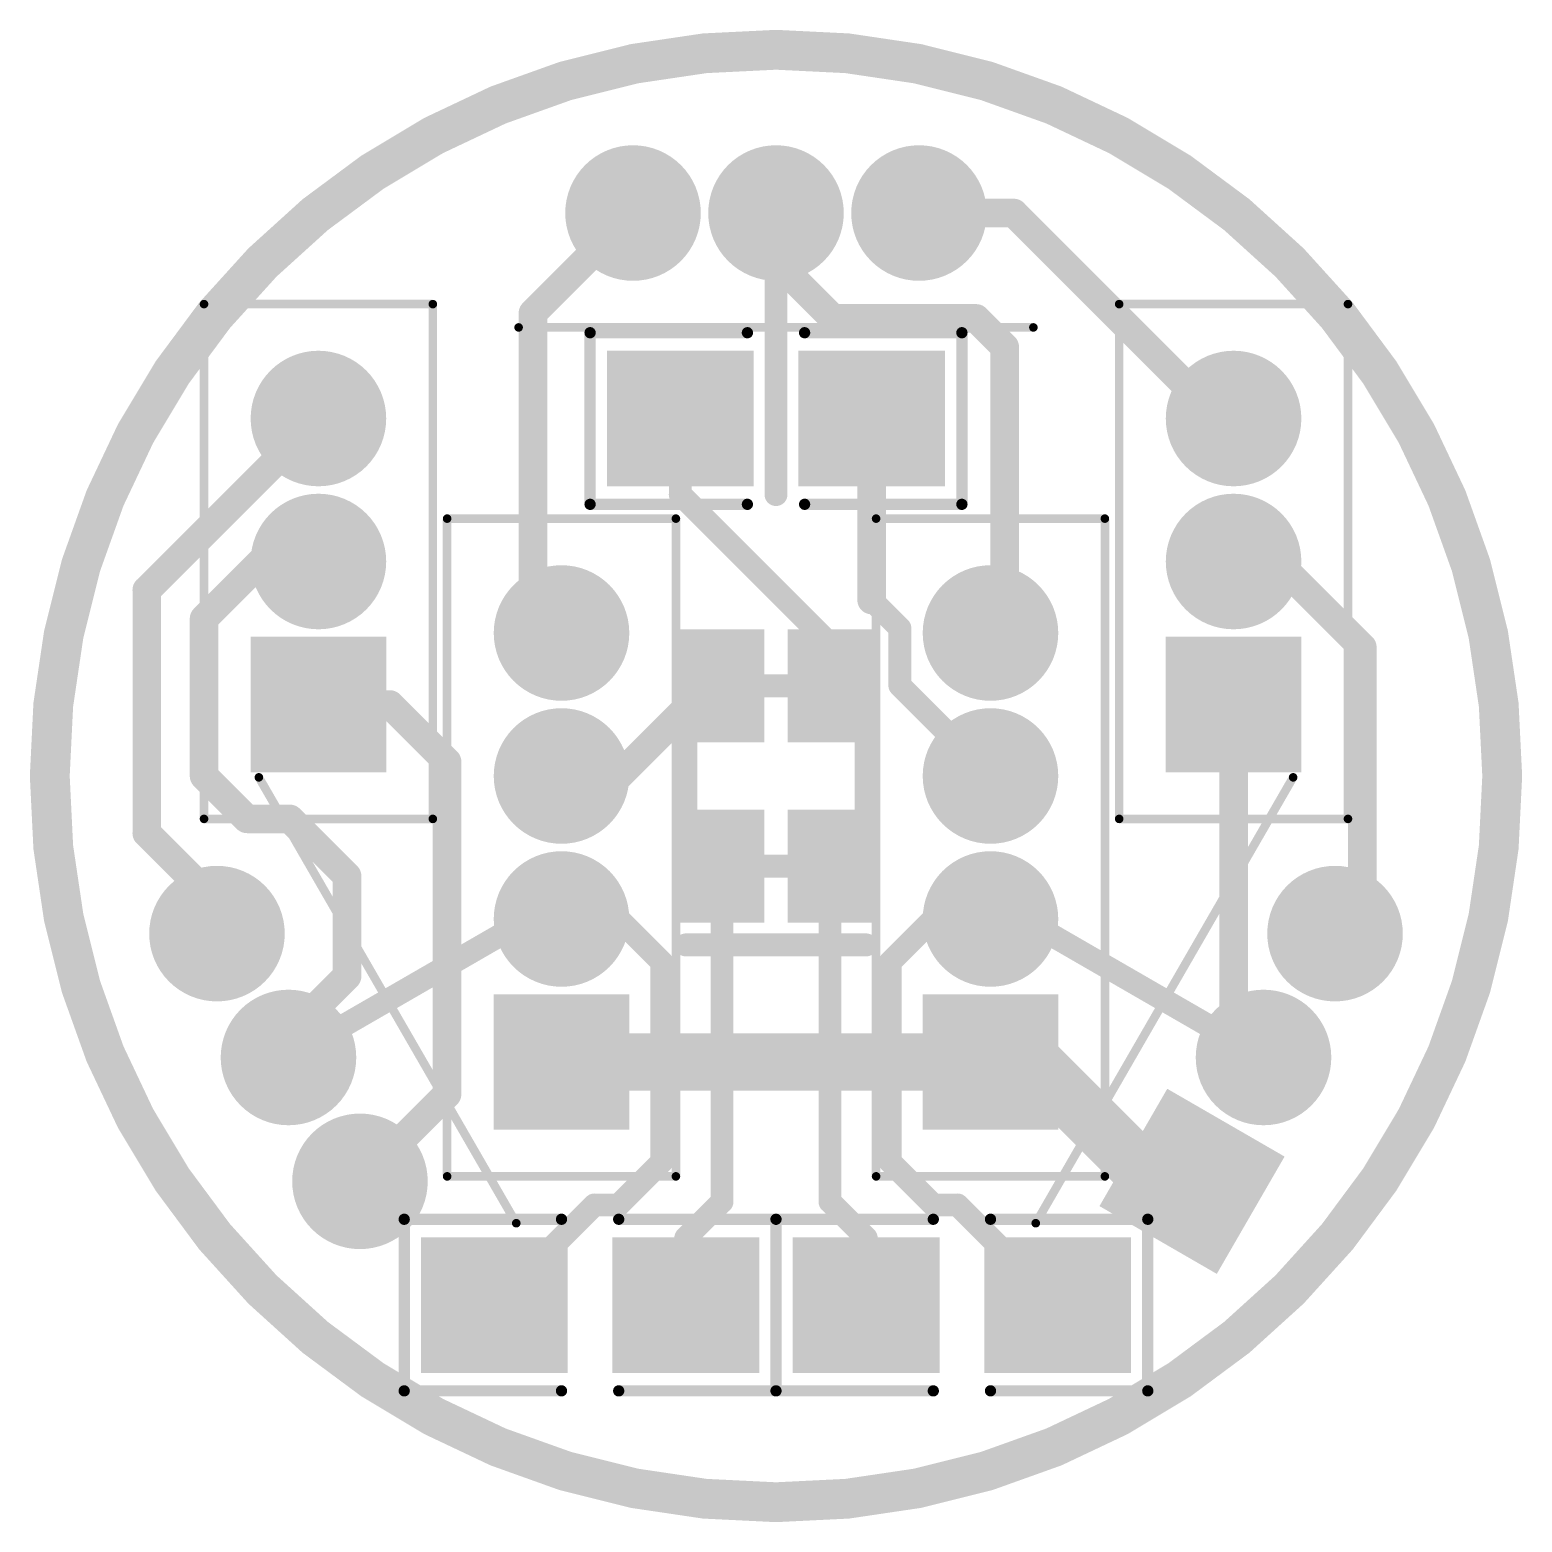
# Model space of a CAD drawing. Header units: millimetres. Extents: x 59.4 to 72.7, y 65.1 to 78.4.
import ezdxf

# ---------------------------------------------------------------- set-up
doc = ezdxf.new("R2010")
doc.units = ezdxf.units.MM
for name, color, linetype in [('BottomLayer', 5, 'Continuous'), ('BottomSolder', 6, 'Continuous'), ('Mechanical1', 6, 'Continuous'), ('Mechanical13', 56, 'Continuous'), ('MultiLayer', 9, 'Continuous'), ('PadHoleLayer', 156, 'Continuous'), ('TopLayer', 1, 'Continuous'), ('TopOverlay', 2, 'Continuous'), ('TopPaste', 8, 'Continuous'), ('TopSolder', 216, 'Continuous')]:
    doc.layers.add(name, color=color, linetype=linetype)

# ---------------------------------------------------------------- blocks, each defined once
blk = doc.blocks.new('0603_1_1')
at = {"layer": 'TopLayer'}
for points in [[(-0.3, -0.5), (-0.3, 0.5), (-1.4, -0.5), (-1.4, 0.5)], [(1.4, -0.5), (1.4, 0.5), (0.3, -0.5), (0.3, 0.5)]]:
    blk.add_solid(points, dxfattribs=at)
at = {"layer": 'TopOverlay', "const_width": 0.1}
for points in [[(-0.254, 0.762), (-1.651, 0.762)], [(-1.651, 0.762), (-1.651, -0.762)], [(1.651, 0.762), (0.254, 0.762)], [(1.651, 0.762), (1.651, -0.762)], [(-0.254, -0.762), (-1.651, -0.762)], [(1.651, -0.762), (0.254, -0.762)]]:
    blk.add_lwpolyline(points, dxfattribs=at)
at = {"layer": 'TopOverlay', "const_width": 0.05}
for points in [[(-1.676, 0.762, 1), (-1.626, 0.762, 1)], [(-1.676, 0.762, 1), (-1.626, 0.762, 1)], [(-0.279, 0.762, 1), (-0.229, 0.762, 1)], [(0.229, 0.762, 1), (0.279, 0.762, 1)], [(1.626, 0.762, 1), (1.676, 0.762, 1)], [(1.626, 0.762, 1), (1.676, 0.762, 1)], [(-1.676, -0.762, 1), (-1.626, -0.762, 1)], [(-1.676, -0.762, 1), (-1.626, -0.762, 1)], [(-0.279, -0.762, 1), (-0.229, -0.762, 1)], [(0.229, -0.762, 1), (0.279, -0.762, 1)], [(1.626, -0.762, 1), (1.676, -0.762, 1)], [(1.626, -0.762, 1), (1.676, -0.762, 1)]]:
    blk.add_lwpolyline(points, format="xyb", close=True, dxfattribs=at)
at = {"layer": 'TopPaste'}
for points in [[(-0.3, -0.5), (-0.3, 0.5), (-1.4, -0.5), (-1.4, 0.5)], [(1.4, -0.5), (1.4, 0.5), (0.3, -0.5), (0.3, 0.5)]]:
    blk.add_solid(points, dxfattribs=at)
at = {"layer": 'TopSolder'}
for points in [[(-0.198, -0.602), (-0.198, 0.602), (-1.502, -0.602), (-1.502, 0.602)], [(1.502, -0.602), (1.502, 0.602), (0.198, -0.602), (0.198, 0.602)]]:
    blk.add_solid(points, dxfattribs=at)
blk = doc.blocks.new('0603_1_2')
at = {"layer": 'TopLayer'}
for points in [[(-0.3, -0.5), (-0.3, 0.5), (-1.4, -0.5), (-1.4, 0.5)], [(1.4, -0.5), (1.4, 0.5), (0.3, -0.5), (0.3, 0.5)]]:
    blk.add_solid(points, dxfattribs=at)
at = {"layer": 'TopOverlay', "const_width": 0.1}
for points in [[(-0.254, 0.762), (-1.651, 0.762)], [(-1.651, 0.762), (-1.651, -0.762)], [(1.651, 0.762), (0.254, 0.762)], [(1.651, 0.762), (1.651, -0.762)], [(-0.254, -0.762), (-1.651, -0.762)], [(1.651, -0.762), (0.254, -0.762)]]:
    blk.add_lwpolyline(points, dxfattribs=at)
at = {"layer": 'TopOverlay', "const_width": 0.05}
for points in [[(-1.676, 0.762, 1), (-1.626, 0.762, 1)], [(-1.676, 0.762, 1), (-1.626, 0.762, 1)], [(-0.279, 0.762, 1), (-0.229, 0.762, 1)], [(0.229, 0.762, 1), (0.279, 0.762, 1)], [(1.626, 0.762, 1), (1.676, 0.762, 1)], [(1.626, 0.762, 1), (1.676, 0.762, 1)], [(-1.676, -0.762, 1), (-1.626, -0.762, 1)], [(-1.676, -0.762, 1), (-1.626, -0.762, 1)], [(-0.279, -0.762, 1), (-0.229, -0.762, 1)], [(0.229, -0.762, 1), (0.279, -0.762, 1)], [(1.626, -0.762, 1), (1.676, -0.762, 1)], [(1.626, -0.762, 1), (1.676, -0.762, 1)]]:
    blk.add_lwpolyline(points, format="xyb", close=True, dxfattribs=at)
at = {"layer": 'TopPaste'}
for points in [[(-0.3, -0.5), (-0.3, 0.5), (-1.4, -0.5), (-1.4, 0.5)], [(1.4, -0.5), (1.4, 0.5), (0.3, -0.5), (0.3, 0.5)]]:
    blk.add_solid(points, dxfattribs=at)
at = {"layer": 'TopSolder'}
for points in [[(-0.198, -0.602), (-0.198, 0.602), (-1.502, -0.602), (-1.502, 0.602)], [(1.502, -0.602), (1.502, 0.602), (0.198, -0.602), (0.198, 0.602)]]:
    blk.add_solid(points, dxfattribs=at)
blk = doc.blocks.new('0603_1_3')
at = {"layer": 'TopLayer'}
for points in [[(-0.3, -0.5), (-0.3, 0.5), (-1.4, -0.5), (-1.4, 0.5)], [(1.4, -0.5), (1.4, 0.5), (0.3, -0.5), (0.3, 0.5)]]:
    blk.add_solid(points, dxfattribs=at)
at = {"layer": 'TopOverlay', "const_width": 0.1}
for points in [[(-1.651, 0.762), (-0.254, 0.762)], [(-1.651, -0.762), (-1.651, 0.762)], [(0.254, 0.762), (1.651, 0.762)], [(1.651, -0.762), (1.651, 0.762)], [(-1.651, -0.762), (-0.254, -0.762)], [(0.254, -0.762), (1.651, -0.762)]]:
    blk.add_lwpolyline(points, dxfattribs=at)
at = {"layer": 'TopOverlay', "const_width": 0.05}
for points in [[(-1.676, 0.762, 1), (-1.626, 0.762, 1)], [(-1.676, 0.762, 1), (-1.626, 0.762, 1)], [(-0.279, 0.762, 1), (-0.229, 0.762, 1)], [(0.229, 0.762, 1), (0.279, 0.762, 1)], [(1.626, 0.762, 1), (1.676, 0.762, 1)], [(1.626, 0.762, 1), (1.676, 0.762, 1)], [(-1.676, -0.762, 1), (-1.626, -0.762, 1)], [(-1.676, -0.762, 1), (-1.626, -0.762, 1)], [(-0.279, -0.762, 1), (-0.229, -0.762, 1)], [(0.229, -0.762, 1), (0.279, -0.762, 1)], [(1.626, -0.762, 1), (1.676, -0.762, 1)], [(1.626, -0.762, 1), (1.676, -0.762, 1)]]:
    blk.add_lwpolyline(points, format="xyb", close=True, dxfattribs=at)
at = {"layer": 'TopPaste'}
for points in [[(-0.3, -0.5), (-0.3, 0.5), (-1.4, -0.5), (-1.4, 0.5)], [(1.4, -0.5), (1.4, 0.5), (0.3, -0.5), (0.3, 0.5)]]:
    blk.add_solid(points, dxfattribs=at)
at = {"layer": 'TopSolder'}
for points in [[(-0.198, -0.602), (-0.198, 0.602), (-1.502, -0.602), (-1.502, 0.602)], [(1.502, -0.602), (1.502, 0.602), (0.198, -0.602), (0.198, 0.602)]]:
    blk.add_solid(points, dxfattribs=at)
blk = doc.blocks.new('0805_RGB_LED_4')
at = {"layer": 'Mechanical13', "const_width": 0.203}
for points in [[(-0.8, -0.8), (-0.8, 0.8)], [(0.8, 0.8), (-0.8, 0.8)], [(0.8, -0.8), (0.8, 0.8)], [(0.8, -0.8), (-0.8, -0.8)]]:
    blk.add_lwpolyline(points, dxfattribs=at)
at = {"layer": 'Mechanical13', "const_width": 0.102}
for points in [[(-0.851, 0.8, 1), (-0.749, 0.8, 1)], [(-0.851, 0.8, 1), (-0.749, 0.8, 1)], [(0.749, 0.8, 1), (0.851, 0.8, 1)], [(0.749, 0.8, 1), (0.851, 0.8, 1)], [(-0.851, -0.8, 1), (-0.749, -0.8, 1)], [(-0.851, -0.8, 1), (-0.749, -0.8, 1)], [(0.749, -0.8, 1), (0.851, -0.8, 1)], [(0.749, -0.8, 1), (0.851, -0.8, 1)]]:
    blk.add_lwpolyline(points, format="xyb", close=True, dxfattribs=at)
at = {"layer": 'TopLayer'}
for points in [[(-1.2, 0.755), (-1.2, 0.205), (-0.4, 0.755), (-0.4, 0.205)], [(0.4, 0.755), (0.4, 0.205), (1.2, 0.755), (1.2, 0.205)], [(-0.4, -0.755), (-0.4, -0.205), (-1.2, -0.755), (-1.2, -0.205)], [(1.2, -0.755), (1.2, -0.205), (0.4, -0.755), (0.4, -0.205)]]:
    blk.add_solid(points, dxfattribs=at)
at = {"layer": 'TopOverlay', "const_width": 0.203}
blk.add_lwpolyline([(1.5, -0.8), (1.5, 0.8)], dxfattribs=at)
at = {"layer": 'TopOverlay', "const_width": 0.102}
for points in [[(1.449, 0.8, 1), (1.551, 0.8, 1)], [(1.449, -0.8, 1), (1.551, -0.8, 1)]]:
    blk.add_lwpolyline(points, format="xyb", close=True, dxfattribs=at)
at = {"layer": 'TopPaste'}
for points in [[(-1.2, 0.755), (-1.2, 0.205), (-0.4, 0.755), (-0.4, 0.205)], [(0.4, 0.755), (0.4, 0.205), (1.2, 0.755), (1.2, 0.205)], [(-0.4, -0.755), (-0.4, -0.205), (-1.2, -0.755), (-1.2, -0.205)], [(1.2, -0.755), (1.2, -0.205), (0.4, -0.755), (0.4, -0.205)]]:
    blk.add_solid(points, dxfattribs=at)
at = {"layer": 'TopSolder'}
for points in [[(-1.302, 0.857), (-1.302, 0.103), (-0.298, 0.857), (-0.298, 0.103)], [(0.298, 0.857), (0.298, 0.103), (1.302, 0.857), (1.302, 0.103)], [(-0.298, -0.857), (-0.298, -0.103), (-1.302, -0.857), (-1.302, -0.103)], [(1.302, -0.857), (1.302, -0.103), (0.298, -0.857), (0.298, -0.103)]]:
    blk.add_solid(points, dxfattribs=at)
blk = doc.blocks.new('HDR3X1_1_27___C______5')
at = {"layer": 'BottomLayer', "const_width": 0.5}
for points in [[(-0.25, 0, 1), (0.25, 0, 1)], [(1.02, 0, 1), (1.52, 0, 1)]]:
    blk.add_lwpolyline(points, format="xyb", close=True, dxfattribs=at)
at = {"layer": 'BottomLayer'}
blk.add_solid([(-1.77, -0.5), (-0.77, -0.5), (-1.77, 0.5), (-0.77, 0.5)], dxfattribs=at)
at = {"layer": 'BottomSolder', "const_width": 0.602}
for points in [[(-0.301, 0, 1), (0.301, 0, 1)], [(0.969, 0, 1), (1.571, 0, 1)]]:
    blk.add_lwpolyline(points, format="xyb", close=True, dxfattribs=at)
at = {"layer": 'BottomSolder'}
blk.add_solid([(-1.872, -0.602), (-0.668, -0.602), (-1.872, 0.602), (-0.668, 0.602)], dxfattribs=at)
at = {"layer": 'MultiLayer', "const_width": 0.5}
for points in [[(-0.25, 0, 1), (0.25, 0, 1)], [(1.02, 0, 1), (1.52, 0, 1)]]:
    blk.add_lwpolyline(points, format="xyb", close=True, dxfattribs=at)
at = {"layer": 'MultiLayer'}
blk.add_solid([(-1.77, -0.5), (-0.77, -0.5), (-1.77, 0.5), (-0.77, 0.5)], dxfattribs=at)
at = {"layer": 'PadHoleLayer', "const_width": 0.275}
for points in [[(-1.408, 0, 1), (-1.132, 0, 1)], [(-0.138, 0, 1), (0.138, 0, 1)], [(1.132, 0, 1), (1.408, 0, 1)]]:
    blk.add_lwpolyline(points, format="xyb", close=True, dxfattribs=at)
at = {"layer": 'TopLayer', "const_width": 0.5}
for points in [[(-0.25, 0, 1), (0.25, 0, 1)], [(1.02, 0, 1), (1.52, 0, 1)]]:
    blk.add_lwpolyline(points, format="xyb", close=True, dxfattribs=at)
at = {"layer": 'TopLayer'}
blk.add_solid([(-1.77, -0.5), (-0.77, -0.5), (-1.77, 0.5), (-0.77, 0.5)], dxfattribs=at)
at = {"layer": 'TopOverlay', "const_width": 0.0762}
for points in [[(-2.286, 1.016), (2.286, 1.016)], [(-2.286, 1.016), (-2.286, -1.016)], [(2.286, 1.016), (2.286, -1.016)], [(-2.286, -1.016), (2.286, -1.016)]]:
    blk.add_lwpolyline(points, dxfattribs=at)
at = {"layer": 'TopOverlay', "const_width": 0.0381}
for points in [[(-2.305, 1.016, 1), (-2.267, 1.016, 1)], [(-2.305, 1.016, 1), (-2.267, 1.016, 1)], [(2.267, 1.016, 1), (2.305, 1.016, 1)], [(2.267, 1.016, 1), (2.305, 1.016, 1)], [(-2.305, -1.016, 1), (-2.267, -1.016, 1)], [(-2.305, -1.016, 1), (-2.267, -1.016, 1)], [(2.267, -1.016, 1), (2.305, -1.016, 1)], [(2.267, -1.016, 1), (2.305, -1.016, 1)]]:
    blk.add_lwpolyline(points, format="xyb", close=True, dxfattribs=at)
at = {"layer": 'TopSolder', "const_width": 0.602}
for points in [[(-0.301, 0, 1), (0.301, 0, 1)], [(0.969, 0, 1), (1.571, 0, 1)]]:
    blk.add_lwpolyline(points, format="xyb", close=True, dxfattribs=at)
at = {"layer": 'TopSolder'}
blk.add_solid([(-1.872, -0.602), (-0.668, -0.602), (-1.872, 0.602), (-0.668, 0.602)], dxfattribs=at)
blk = doc.blocks.new('HDR3X1_1_27___C______6')
at = {"layer": 'BottomLayer', "const_width": 0.5}
for points in [[(-0.25, 0, 1), (0.25, 0, 1)], [(1.02, 0, 1), (1.52, 0, 1)]]:
    blk.add_lwpolyline(points, format="xyb", close=True, dxfattribs=at)
at = {"layer": 'BottomLayer'}
blk.add_solid([(-1.77, -0.5), (-0.77, -0.5), (-1.77, 0.5), (-0.77, 0.5)], dxfattribs=at)
at = {"layer": 'BottomSolder', "const_width": 0.602}
for points in [[(-0.301, 0, 1), (0.301, 0, 1)], [(0.969, 0, 1), (1.571, 0, 1)]]:
    blk.add_lwpolyline(points, format="xyb", close=True, dxfattribs=at)
at = {"layer": 'BottomSolder'}
blk.add_solid([(-1.872, -0.602), (-0.668, -0.602), (-1.872, 0.602), (-0.668, 0.602)], dxfattribs=at)
at = {"layer": 'MultiLayer', "const_width": 0.5}
for points in [[(-0.25, 0, 1), (0.25, 0, 1)], [(1.02, 0, 1), (1.52, 0, 1)]]:
    blk.add_lwpolyline(points, format="xyb", close=True, dxfattribs=at)
at = {"layer": 'MultiLayer'}
blk.add_solid([(-1.77, -0.5), (-0.77, -0.5), (-1.77, 0.5), (-0.77, 0.5)], dxfattribs=at)
at = {"layer": 'PadHoleLayer', "const_width": 0.275}
for points in [[(-1.408, 0, 1), (-1.132, 0, 1)], [(-0.138, 0, 1), (0.138, 0, 1)], [(1.132, 0, 1), (1.408, 0, 1)]]:
    blk.add_lwpolyline(points, format="xyb", close=True, dxfattribs=at)
at = {"layer": 'TopLayer', "const_width": 0.5}
for points in [[(-0.25, 0, 1), (0.25, 0, 1)], [(1.02, 0, 1), (1.52, 0, 1)]]:
    blk.add_lwpolyline(points, format="xyb", close=True, dxfattribs=at)
at = {"layer": 'TopLayer'}
blk.add_solid([(-1.77, -0.5), (-0.77, -0.5), (-1.77, 0.5), (-0.77, 0.5)], dxfattribs=at)
at = {"layer": 'TopOverlay', "const_width": 0.0762}
for points in [[(-2.286, 1.016), (2.286, 1.016)], [(-2.286, 1.016), (-2.286, -1.016)], [(2.286, 1.016), (2.286, -1.016)], [(-2.286, -1.016), (2.286, -1.016)]]:
    blk.add_lwpolyline(points, dxfattribs=at)
at = {"layer": 'TopOverlay', "const_width": 0.0381}
for points in [[(-2.305, 1.016, 1), (-2.267, 1.016, 1)], [(-2.305, 1.016, 1), (-2.267, 1.016, 1)], [(2.267, 1.016, 1), (2.305, 1.016, 1)], [(2.267, 1.016, 1), (2.305, 1.016, 1)], [(-2.305, -1.016, 1), (-2.267, -1.016, 1)], [(-2.305, -1.016, 1), (-2.267, -1.016, 1)], [(2.267, -1.016, 1), (2.305, -1.016, 1)], [(2.267, -1.016, 1), (2.305, -1.016, 1)]]:
    blk.add_lwpolyline(points, format="xyb", close=True, dxfattribs=at)
at = {"layer": 'TopSolder', "const_width": 0.602}
for points in [[(-0.301, 0, 1), (0.301, 0, 1)], [(0.969, 0, 1), (1.571, 0, 1)]]:
    blk.add_lwpolyline(points, format="xyb", close=True, dxfattribs=at)
at = {"layer": 'TopSolder'}
blk.add_solid([(-1.872, -0.602), (-0.668, -0.602), (-1.872, 0.602), (-0.668, 0.602)], dxfattribs=at)
blk = doc.blocks.new('K_________HDR9_1_27___7')
at = {"layer": 'BottomLayer', "const_width": 0.5}
for points in [[(-1.52, 5, 1), (-1.02, 5, 1)], [(-0.25, 5, 1), (0.25, 5, 1)], [(1.02, 5, 1), (1.52, 5, 1)], [(-5.215, -1.4, 1), (-4.715, -1.4, 1)], [(4.715, -1.4, 1), (5.215, -1.4, 1)], [(-4.58, -2.5, 1), (-4.08, -2.5, 1)], [(4.08, -2.5, 1), (4.58, -2.5, 1)], [(-3.945, -3.6, 1), (-3.445, -3.6, 1)]]:
    blk.add_lwpolyline(points, format="xyb", close=True, dxfattribs=at)
at = {"layer": 'BottomLayer'}
blk.add_solid([(3.512, -2.917), (3.012, -3.783), (4.378, -3.417), (3.878, -4.283)], dxfattribs=at)
at = {"layer": 'BottomSolder', "const_width": 0.602}
for points in [[(-1.571, 5, 1), (-0.969, 5, 1)], [(-0.301, 5, 1), (0.301, 5, 1)], [(0.969, 5, 1), (1.571, 5, 1)], [(-5.266, -1.4, 1), (-4.664, -1.4, 1)], [(4.664, -1.4, 1), (5.266, -1.4, 1)], [(-4.631, -2.5, 1), (-4.029, -2.5, 1)], [(4.029, -2.5, 1), (4.631, -2.5, 1)], [(-3.996, -3.6, 1), (-3.394, -3.6, 1)]]:
    blk.add_lwpolyline(points, format="xyb", close=True, dxfattribs=at)
at = {"layer": 'BottomSolder'}
blk.add_solid([(3.475, -2.778), (2.873, -3.82), (4.517, -3.38), (3.915, -4.422)], dxfattribs=at)
at = {"layer": 'Mechanical13'}
for points, const_width in [([(6.5, 0, 1), (-6.5, 0, 1)], 0.254), ([(-0.051, 5, 1), (0.051, 5, 1)], 0.102), ([(-0.051, 2.5, 1), (0.051, 2.5, 1)], 0.102), ([(-6.563, 0, 1), (-6.436, 0, 1)], 0.127), ([(6.436, 0, 1), (6.563, 0, 1)], 0.127), ([(-2.216, -1.25, 1), (-2.114, -1.25, 1)], 0.102), ([(2.114, -1.25, 1), (2.216, -1.25, 1)], 0.102), ([(-4.381, -2.5, 1), (-4.279, -2.5, 1)], 0.102), ([(4.279, -2.5, 1), (4.381, -2.5, 1)], 0.102)]:
    blk.add_lwpolyline(points, format="xyb", close=True, dxfattribs=dict(at, const_width=const_width))
at = {"layer": 'Mechanical13', "const_width": 0.203}
for points in [[(0, 2.5), (0, 5)], [(-4.33, -2.5), (-2.165, -1.25)], [(2.165, -1.25), (4.33, -2.5)]]:
    blk.add_lwpolyline(points, dxfattribs=at)
at = {"layer": 'MultiLayer', "const_width": 0.5}
for points in [[(-1.52, 5, 1), (-1.02, 5, 1)], [(-0.25, 5, 1), (0.25, 5, 1)], [(1.02, 5, 1), (1.52, 5, 1)], [(-5.215, -1.4, 1), (-4.715, -1.4, 1)], [(4.715, -1.4, 1), (5.215, -1.4, 1)], [(-4.58, -2.5, 1), (-4.08, -2.5, 1)], [(4.08, -2.5, 1), (4.58, -2.5, 1)], [(-3.945, -3.6, 1), (-3.445, -3.6, 1)]]:
    blk.add_lwpolyline(points, format="xyb", close=True, dxfattribs=at)
at = {"layer": 'MultiLayer'}
blk.add_solid([(3.512, -2.917), (3.012, -3.783), (4.378, -3.417), (3.878, -4.283)], dxfattribs=at)
at = {"layer": 'PadHoleLayer', "const_width": 0.275}
for points in [[(-1.408, 5, 1), (-1.132, 5, 1)], [(-0.138, 5, 1), (0.138, 5, 1)], [(1.132, 5, 1), (1.408, 5, 1)], [(-5.103, -1.4, 1), (-4.828, -1.4, 1)], [(4.828, -1.4, 1), (5.103, -1.4, 1)], [(-4.468, -2.5, 1), (-4.193, -2.5, 1)], [(4.193, -2.5, 1), (4.468, -2.5, 1)], [(-3.833, -3.6, 1), (-3.558, -3.6, 1)], [(3.558, -3.6, 1), (3.833, -3.6, 1)]]:
    blk.add_lwpolyline(points, format="xyb", close=True, dxfattribs=at)
at = {"layer": 'TopLayer', "const_width": 0.5}
for points in [[(-1.52, 5, 1), (-1.02, 5, 1)], [(-0.25, 5, 1), (0.25, 5, 1)], [(1.02, 5, 1), (1.52, 5, 1)], [(-5.215, -1.4, 1), (-4.715, -1.4, 1)], [(4.715, -1.4, 1), (5.215, -1.4, 1)], [(-4.58, -2.5, 1), (-4.08, -2.5, 1)], [(4.08, -2.5, 1), (4.58, -2.5, 1)], [(-3.945, -3.6, 1), (-3.445, -3.6, 1)]]:
    blk.add_lwpolyline(points, format="xyb", close=True, dxfattribs=at)
at = {"layer": 'TopLayer'}
blk.add_solid([(3.512, -2.917), (3.012, -3.783), (4.378, -3.417), (3.878, -4.283)], dxfattribs=at)
at = {"layer": 'TopOverlay', "const_width": 0.0762}
for points in [[(-2.286, 3.984), (2.286, 3.984)], [(-4.593, -0.012), (-2.307, -3.972)], [(2.307, -3.972), (4.593, -0.012)]]:
    blk.add_lwpolyline(points, dxfattribs=at)
at = {"layer": 'TopOverlay', "const_width": 0.0381}
for points in [[(-2.305, 3.984, 1), (-2.267, 3.984, 1)], [(2.267, 3.984, 1), (2.305, 3.984, 1)], [(-4.612, -0.012, 1), (-4.574, -0.012, 1)], [(4.574, -0.012, 1), (4.612, -0.012, 1)], [(-2.326, -3.972, 1), (-2.288, -3.972, 1)], [(2.288, -3.972, 1), (2.326, -3.972, 1)]]:
    blk.add_lwpolyline(points, format="xyb", close=True, dxfattribs=at)
at = {"layer": 'TopSolder', "const_width": 0.602}
for points in [[(-1.571, 5, 1), (-0.969, 5, 1)], [(-0.301, 5, 1), (0.301, 5, 1)], [(0.969, 5, 1), (1.571, 5, 1)], [(-5.266, -1.4, 1), (-4.664, -1.4, 1)], [(4.664, -1.4, 1), (5.266, -1.4, 1)], [(-4.631, -2.5, 1), (-4.029, -2.5, 1)], [(4.029, -2.5, 1), (4.631, -2.5, 1)], [(-3.996, -3.6, 1), (-3.394, -3.6, 1)]]:
    blk.add_lwpolyline(points, format="xyb", close=True, dxfattribs=at)
at = {"layer": 'TopSolder'}
blk.add_solid([(3.475, -2.778), (2.873, -3.82), (4.517, -3.38), (3.915, -4.422)], dxfattribs=at)
blk = doc.blocks.new('HDR4X1_1_27___C______8')
at = {"layer": 'BottomLayer', "const_width": 0.5}
for points in [[(-0.885, 0, 1), (-0.385, 0, 1)], [(0.385, 0, 1), (0.885, 0, 1)], [(1.655, 0, 1), (2.155, 0, 1)]]:
    blk.add_lwpolyline(points, format="xyb", close=True, dxfattribs=at)
at = {"layer": 'BottomLayer'}
blk.add_solid([(-2.405, -0.5), (-1.405, -0.5), (-2.405, 0.5), (-1.405, 0.5)], dxfattribs=at)
at = {"layer": 'BottomSolder', "const_width": 0.602}
for points in [[(-0.936, 0, 1), (-0.334, 0, 1)], [(0.334, 0, 1), (0.936, 0, 1)], [(1.604, 0, 1), (2.206, 0, 1)]]:
    blk.add_lwpolyline(points, format="xyb", close=True, dxfattribs=at)
at = {"layer": 'BottomSolder'}
blk.add_solid([(-2.507, -0.602), (-1.303, -0.602), (-2.507, 0.602), (-1.303, 0.602)], dxfattribs=at)
at = {"layer": 'MultiLayer', "const_width": 0.5}
for points in [[(-0.885, 0, 1), (-0.385, 0, 1)], [(0.385, 0, 1), (0.885, 0, 1)], [(1.655, 0, 1), (2.155, 0, 1)]]:
    blk.add_lwpolyline(points, format="xyb", close=True, dxfattribs=at)
at = {"layer": 'MultiLayer'}
blk.add_solid([(-2.405, -0.5), (-1.405, -0.5), (-2.405, 0.5), (-1.405, 0.5)], dxfattribs=at)
at = {"layer": 'PadHoleLayer', "const_width": 0.275}
for points in [[(-2.043, 0, 1), (-1.767, 0, 1)], [(-0.773, 0, 1), (-0.497, 0, 1)], [(0.497, 0, 1), (0.773, 0, 1)], [(1.767, 0, 1), (2.043, 0, 1)]]:
    blk.add_lwpolyline(points, format="xyb", close=True, dxfattribs=at)
at = {"layer": 'TopLayer', "const_width": 0.5}
for points in [[(-0.885, 0, 1), (-0.385, 0, 1)], [(0.385, 0, 1), (0.885, 0, 1)], [(1.655, 0, 1), (2.155, 0, 1)]]:
    blk.add_lwpolyline(points, format="xyb", close=True, dxfattribs=at)
at = {"layer": 'TopLayer'}
blk.add_solid([(-2.405, -0.5), (-1.405, -0.5), (-2.405, 0.5), (-1.405, 0.5)], dxfattribs=at)
at = {"layer": 'TopOverlay', "const_width": 0.0762}
for points in [[(-2.921, 1.016), (2.921, 1.016)], [(-2.921, 1.016), (-2.921, -1.016)], [(2.921, 1.016), (2.921, -1.016)], [(-2.921, -1.016), (2.921, -1.016)]]:
    blk.add_lwpolyline(points, dxfattribs=at)
at = {"layer": 'TopOverlay', "const_width": 0.0381}
for points in [[(-2.94, 1.016, 1), (-2.902, 1.016, 1)], [(-2.94, 1.016, 1), (-2.902, 1.016, 1)], [(2.902, 1.016, 1), (2.94, 1.016, 1)], [(2.902, 1.016, 1), (2.94, 1.016, 1)], [(-2.94, -1.016, 1), (-2.902, -1.016, 1)], [(-2.94, -1.016, 1), (-2.902, -1.016, 1)], [(2.902, -1.016, 1), (2.94, -1.016, 1)], [(2.902, -1.016, 1), (2.94, -1.016, 1)]]:
    blk.add_lwpolyline(points, format="xyb", close=True, dxfattribs=at)
at = {"layer": 'TopSolder', "const_width": 0.602}
for points in [[(-0.936, 0, 1), (-0.334, 0, 1)], [(0.334, 0, 1), (0.936, 0, 1)], [(1.604, 0, 1), (2.206, 0, 1)]]:
    blk.add_lwpolyline(points, format="xyb", close=True, dxfattribs=at)
at = {"layer": 'TopSolder'}
blk.add_solid([(-2.507, -0.602), (-1.303, -0.602), (-2.507, 0.602), (-1.303, 0.602)], dxfattribs=at)
blk = doc.blocks.new('HDR4X1_1_27___C______9')
at = {"layer": 'BottomLayer', "const_width": 0.5}
for points in [[(-0.885, 0, 1), (-0.385, 0, 1)], [(0.385, 0, 1), (0.885, 0, 1)], [(1.655, 0, 1), (2.155, 0, 1)]]:
    blk.add_lwpolyline(points, format="xyb", close=True, dxfattribs=at)
at = {"layer": 'BottomLayer'}
blk.add_solid([(-2.405, -0.5), (-1.405, -0.5), (-2.405, 0.5), (-1.405, 0.5)], dxfattribs=at)
at = {"layer": 'BottomSolder', "const_width": 0.602}
for points in [[(-0.936, 0, 1), (-0.334, 0, 1)], [(0.334, 0, 1), (0.936, 0, 1)], [(1.604, 0, 1), (2.206, 0, 1)]]:
    blk.add_lwpolyline(points, format="xyb", close=True, dxfattribs=at)
at = {"layer": 'BottomSolder'}
blk.add_solid([(-2.507, -0.602), (-1.303, -0.602), (-2.507, 0.602), (-1.303, 0.602)], dxfattribs=at)
at = {"layer": 'MultiLayer', "const_width": 0.5}
for points in [[(-0.885, 0, 1), (-0.385, 0, 1)], [(0.385, 0, 1), (0.885, 0, 1)], [(1.655, 0, 1), (2.155, 0, 1)]]:
    blk.add_lwpolyline(points, format="xyb", close=True, dxfattribs=at)
at = {"layer": 'MultiLayer'}
blk.add_solid([(-2.405, -0.5), (-1.405, -0.5), (-2.405, 0.5), (-1.405, 0.5)], dxfattribs=at)
at = {"layer": 'PadHoleLayer', "const_width": 0.275}
for points in [[(-2.043, 0, 1), (-1.767, 0, 1)], [(-0.773, 0, 1), (-0.497, 0, 1)], [(0.497, 0, 1), (0.773, 0, 1)], [(1.767, 0, 1), (2.043, 0, 1)]]:
    blk.add_lwpolyline(points, format="xyb", close=True, dxfattribs=at)
at = {"layer": 'TopLayer', "const_width": 0.5}
for points in [[(-0.885, 0, 1), (-0.385, 0, 1)], [(0.385, 0, 1), (0.885, 0, 1)], [(1.655, 0, 1), (2.155, 0, 1)]]:
    blk.add_lwpolyline(points, format="xyb", close=True, dxfattribs=at)
at = {"layer": 'TopLayer'}
blk.add_solid([(-2.405, -0.5), (-1.405, -0.5), (-2.405, 0.5), (-1.405, 0.5)], dxfattribs=at)
at = {"layer": 'TopOverlay', "const_width": 0.0762}
for points in [[(-2.921, 1.016), (2.921, 1.016)], [(-2.921, 1.016), (-2.921, -1.016)], [(2.921, 1.016), (2.921, -1.016)], [(-2.921, -1.016), (2.921, -1.016)]]:
    blk.add_lwpolyline(points, dxfattribs=at)
at = {"layer": 'TopOverlay', "const_width": 0.0381}
for points in [[(-2.94, 1.016, 1), (-2.902, 1.016, 1)], [(-2.94, 1.016, 1), (-2.902, 1.016, 1)], [(2.902, 1.016, 1), (2.94, 1.016, 1)], [(2.902, 1.016, 1), (2.94, 1.016, 1)], [(-2.94, -1.016, 1), (-2.902, -1.016, 1)], [(-2.94, -1.016, 1), (-2.902, -1.016, 1)], [(2.902, -1.016, 1), (2.94, -1.016, 1)], [(2.902, -1.016, 1), (2.94, -1.016, 1)]]:
    blk.add_lwpolyline(points, format="xyb", close=True, dxfattribs=at)
at = {"layer": 'TopSolder', "const_width": 0.602}
for points in [[(-0.936, 0, 1), (-0.334, 0, 1)], [(0.334, 0, 1), (0.936, 0, 1)], [(1.604, 0, 1), (2.206, 0, 1)]]:
    blk.add_lwpolyline(points, format="xyb", close=True, dxfattribs=at)
at = {"layer": 'TopSolder'}
blk.add_solid([(-2.507, -0.602), (-1.303, -0.602), (-2.507, 0.602), (-1.303, 0.602)], dxfattribs=at)

msp = doc.modelspace()

# ---------------------------------------------------------------- linework, layer by layer
at = {"layer": 'BottomLayer', "const_width": 0.508}
msp.add_lwpolyline([(64.135, 69.215), (67.945, 69.215)], dxfattribs=at)
at = {"layer": 'BottomLayer', "const_width": 0.254}
for points in [[(64.008, 69.215, 1), (64.262, 69.215, 1)], [(67.818, 69.215, 1), (68.072, 69.215, 1)]]:
    msp.add_lwpolyline(points, format="xyb", close=True, dxfattribs=at)
at = {"layer": 'Mechanical1'}
for points, const_width in [([(72.44, 71.755, 1), (59.64, 71.755, 1)], 0.254), ([(59.577, 71.755, 1), (59.704, 71.755, 1)], 0.127), ([(72.376, 71.755, 1), (72.503, 71.755, 1)], 0.127)]:
    msp.add_lwpolyline(points, format="xyb", close=True, dxfattribs=dict(at, const_width=const_width))
at = {"layer": 'TopLayer'}
for points, const_width in [([(63.881, 75.866), (64.77, 76.755)], 0.254), ([(66.04, 76.327), (66.04, 76.755)], 0.254), ([(67.31, 76.755), (68.152, 76.755)], 0.254), ([(68.152, 76.755), (69.977, 74.93)], 0.254), ([(66.04, 76.327), (66.548, 75.819)], 0.254), ([(63.881, 73.406), (63.881, 75.866)], 0.254), ([(66.548, 75.819), (67.818, 75.819)], 0.254), ([(67.818, 75.819), (68.072, 75.565)], 0.254), ([(68.072, 73.152), (68.072, 75.565)], 0.254), ([(60.452, 73.406), (61.976, 74.93)], 0.254), ([(61.976, 74.93), (62.23, 74.93)], 0.254), ([(65.19, 74.256), (65.19, 74.93)], 0.203), ([(66.89, 73.318), (66.89, 74.93)], 0.254), ([(69.977, 74.93), (70.104, 74.93)], 0.254), ([(65.19, 74.256), (66.52, 72.926)], 0.203), ([(60.96, 73.152), (61.468, 73.66)], 0.254), ([(61.468, 73.66), (61.976, 73.66)], 0.254), ([(61.976, 73.66), (62.23, 73.66)], 0.254), ([(69.85, 73.66), (70.104, 73.66)], 0.254), ([(70.104, 73.66), (70.485, 73.66)], 0.254), ([(70.485, 73.66), (71.247, 72.898)], 0.254), ([(60.452, 71.247), (60.452, 73.406)], 0.254), ([(63.881, 73.406), (64.135, 73.152)], 0.254), ([(66.89, 73.318), (67.14, 73.068)], 0.203), ([(60.96, 71.755), (60.96, 73.152)], 0.254), ([(64.135, 73.025), (64.135, 73.152)], 0.254), ([(67.14, 72.56), (67.14, 73.068)], 0.203), ([(67.945, 73.025), (68.072, 73.152)], 0.254), ([(66.52, 72.555), (66.52, 72.926)], 0.203), ([(71.247, 70.597), (71.247, 72.898)], 0.254), ([(64.643, 71.755), (65.443, 72.555)], 0.254), ([(65.443, 72.555), (65.56, 72.555)], 0.254), ([(67.14, 72.56), (67.945, 71.755)], 0.203), ([(61.976, 72.39), (62.611, 72.39)], 0.254), ([(62.611, 72.39), (63.119, 71.882)], 0.254), ([(70.104, 69.521), (70.104, 72.39)], 0.254), ([(63.119, 68.929), (63.119, 71.882)], 0.254), ([(60.96, 71.755), (61.341, 71.374)], 0.254), ([(64.135, 71.755), (64.643, 71.755)], 0.254), ([(61.341, 71.374), (61.722, 71.374)], 0.254), ([(61.722, 71.374), (62.23, 70.866)], 0.254), ([(60.452, 71.247), (61.075, 70.624)], 0.254), ([(65.56, 67.973), (65.56, 70.955)], 0.203), ([(66.52, 67.973), (66.52, 70.955)], 0.203), ([(62.23, 69.977), (62.23, 70.866)], 0.254), ([(61.075, 70.355), (61.075, 70.624)], 0.254), ([(71.005, 70.355), (71.247, 70.597)], 0.254), ([(64.135, 70.485), (64.643, 70.485)], 0.203), ([(64.643, 70.485), (65.024, 70.104)], 0.203), ([(67.056, 70.104), (67.437, 70.485)], 0.203), ([(67.437, 70.485), (67.945, 70.485)], 0.203), ([(65.024, 68.326), (65.024, 70.104)], 0.203), ([(67.056, 68.326), (67.056, 70.104)], 0.203), ([(61.71, 69.457), (62.23, 69.977)], 0.254), ([(61.71, 69.255), (61.71, 69.457)], 0.254), ([(70.104, 69.521), (70.37, 69.255)], 0.254), ([(67.945, 69.215), (68.326, 69.215)], 0.508), ([(68.326, 69.215), (69.386, 68.155)], 0.508), ([(62.345, 68.155), (63.119, 68.929)], 0.254), ([(64.643, 67.945), (65.024, 68.326)], 0.203), ([(67.056, 68.326), (67.437, 67.945)], 0.203), ([(69.386, 68.155), (69.735, 68.155)], 0.508), ([(63.539, 67.056), (64.428, 67.945)], 0.203), ([(64.428, 67.945), (64.643, 67.945)], 0.203), ([(65.239, 67.652), (65.56, 67.973)], 0.203), ([(66.52, 67.973), (66.841, 67.652)], 0.203), ([(67.437, 67.945), (67.652, 67.945)], 0.203), ([(67.652, 67.945), (68.541, 67.056)], 0.203), ([(65.239, 67.056), (65.239, 67.652)], 0.203), ([(66.841, 67.056), (66.841, 67.652)], 0.203)]:
    msp.add_lwpolyline(points, dxfattribs=dict(at, const_width=const_width))
for points, const_width in [([(64.706, 76.755, 1), (64.833, 76.755, 1)], 0.127), ([(65.976, 76.755, 1), (66.103, 76.755, 1)], 0.127), ([(67.246, 76.755, 1), (67.373, 76.755, 1)], 0.127), ([(68.089, 76.755, 1), (68.216, 76.755, 1)], 0.127), ([(68.089, 76.755, 1), (68.216, 76.755, 1)], 0.127), ([(65.976, 76.327, 1), (66.103, 76.327, 1)], 0.127), ([(65.976, 76.327, 1), (66.103, 76.327, 1)], 0.127), ([(63.818, 75.866, 1), (63.944, 75.866, 1)], 0.127), ([(63.818, 75.866, 1), (63.944, 75.866, 1)], 0.127), ([(66.484, 75.819, 1), (66.611, 75.819, 1)], 0.127), ([(66.484, 75.819, 1), (66.611, 75.819, 1)], 0.127), ([(67.754, 75.819, 1), (67.881, 75.819, 1)], 0.127), ([(67.754, 75.819, 1), (67.881, 75.819, 1)], 0.127), ([(68.008, 75.565, 1), (68.135, 75.565, 1)], 0.127), ([(68.008, 75.565, 1), (68.135, 75.565, 1)], 0.127), ([(61.912, 74.93, 1), (62.039, 74.93, 1)], 0.127), ([(61.912, 74.93, 1), (62.039, 74.93, 1)], 0.127), ([(62.166, 74.93, 1), (62.294, 74.93, 1)], 0.127), ([(65.139, 74.93, 1), (65.241, 74.93, 1)], 0.102), ([(66.826, 74.93, 1), (66.953, 74.93, 1)], 0.127), ([(69.913, 74.93, 1), (70.04, 74.93, 1)], 0.127), ([(69.913, 74.93, 1), (70.04, 74.93, 1)], 0.127), ([(70.04, 74.93, 1), (70.168, 74.93, 1)], 0.127), ([(65.139, 74.256, 1), (65.241, 74.256, 1)], 0.102), ([(65.139, 74.256, 1), (65.241, 74.256, 1)], 0.102), ([(61.404, 73.66, 1), (61.531, 73.66, 1)], 0.127), ([(61.404, 73.66, 1), (61.531, 73.66, 1)], 0.127), ([(61.912, 73.66, 1), (62.039, 73.66, 1)], 0.127), ([(61.912, 73.66, 1), (62.039, 73.66, 1)], 0.127), ([(62.166, 73.66, 1), (62.294, 73.66, 1)], 0.127), ([(69.787, 73.66, 1), (69.913, 73.66, 1)], 0.127), ([(70.04, 73.66, 1), (70.168, 73.66, 1)], 0.127), ([(70.04, 73.66, 1), (70.168, 73.66, 1)], 0.127), ([(70.421, 73.66, 1), (70.548, 73.66, 1)], 0.127), ([(70.421, 73.66, 1), (70.548, 73.66, 1)], 0.127), ([(60.388, 73.406, 1), (60.516, 73.406, 1)], 0.127), ([(60.388, 73.406, 1), (60.516, 73.406, 1)], 0.127), ([(63.818, 73.406, 1), (63.944, 73.406, 1)], 0.127), ([(63.818, 73.406, 1), (63.944, 73.406, 1)], 0.127), ([(66.826, 73.318, 1), (66.953, 73.318, 1)], 0.127), ([(66.839, 73.318, 1), (66.941, 73.318, 1)], 0.102), ([(60.897, 73.152, 1), (61.023, 73.152, 1)], 0.127), ([(60.897, 73.152, 1), (61.023, 73.152, 1)], 0.127), ([(64.072, 73.152, 1), (64.198, 73.152, 1)], 0.127), ([(64.072, 73.152, 1), (64.198, 73.152, 1)], 0.127), ([(67.089, 73.068, 1), (67.191, 73.068, 1)], 0.102), ([(67.089, 73.068, 1), (67.191, 73.068, 1)], 0.102), ([(68.008, 73.152, 1), (68.135, 73.152, 1)], 0.127), ([(68.008, 73.152, 1), (68.135, 73.152, 1)], 0.127), ([(64.072, 73.025, 1), (64.198, 73.025, 1)], 0.127), ([(67.881, 73.025, 1), (68.008, 73.025, 1)], 0.127), ([(66.469, 72.926, 1), (66.571, 72.926, 1)], 0.102), ([(66.469, 72.926, 1), (66.571, 72.926, 1)], 0.102), ([(71.183, 72.898, 1), (71.311, 72.898, 1)], 0.127), ([(71.183, 72.898, 1), (71.311, 72.898, 1)], 0.127), ([(65.38, 72.555, 1), (65.507, 72.555, 1)], 0.127), ([(65.38, 72.555, 1), (65.507, 72.555, 1)], 0.127), ([(65.497, 72.555, 1), (65.624, 72.555, 1)], 0.127), ([(66.469, 72.555, 1), (66.571, 72.555, 1)], 0.102), ([(67.089, 72.56, 1), (67.191, 72.56, 1)], 0.102), ([(67.089, 72.56, 1), (67.191, 72.56, 1)], 0.102), ([(61.912, 72.39, 1), (62.039, 72.39, 1)], 0.127), ([(62.547, 72.39, 1), (62.674, 72.39, 1)], 0.127), ([(62.547, 72.39, 1), (62.674, 72.39, 1)], 0.127), ([(70.04, 72.39, 1), (70.168, 72.39, 1)], 0.127), ([(63.055, 71.882, 1), (63.182, 71.882, 1)], 0.127), ([(63.055, 71.882, 1), (63.182, 71.882, 1)], 0.127), ([(60.897, 71.755, 1), (61.023, 71.755, 1)], 0.127), ([(60.897, 71.755, 1), (61.023, 71.755, 1)], 0.127), ([(64.072, 71.755, 1), (64.198, 71.755, 1)], 0.127), ([(64.579, 71.755, 1), (64.706, 71.755, 1)], 0.127), ([(64.579, 71.755, 1), (64.706, 71.755, 1)], 0.127), ([(67.894, 71.755, 1), (67.996, 71.755, 1)], 0.102), ([(61.278, 71.374, 1), (61.404, 71.374, 1)], 0.127), ([(61.278, 71.374, 1), (61.404, 71.374, 1)], 0.127), ([(61.658, 71.374, 1), (61.785, 71.374, 1)], 0.127), ([(61.658, 71.374, 1), (61.785, 71.374, 1)], 0.127), ([(60.388, 71.247, 1), (60.516, 71.247, 1)], 0.127), ([(60.388, 71.247, 1), (60.516, 71.247, 1)], 0.127), ([(65.509, 70.955, 1), (65.611, 70.955, 1)], 0.102), ([(66.469, 70.955, 1), (66.571, 70.955, 1)], 0.102), ([(62.166, 70.866, 1), (62.294, 70.866, 1)], 0.127), ([(62.166, 70.866, 1), (62.294, 70.866, 1)], 0.127), ([(61.011, 70.624, 1), (61.138, 70.624, 1)], 0.127), ([(61.011, 70.624, 1), (61.138, 70.624, 1)], 0.127), ([(71.183, 70.597, 1), (71.311, 70.597, 1)], 0.127), ([(71.183, 70.597, 1), (71.311, 70.597, 1)], 0.127), ([(64.084, 70.485, 1), (64.186, 70.485, 1)], 0.102), ([(64.592, 70.485, 1), (64.694, 70.485, 1)], 0.102), ([(64.592, 70.485, 1), (64.694, 70.485, 1)], 0.102), ([(67.386, 70.485, 1), (67.488, 70.485, 1)], 0.102), ([(67.386, 70.485, 1), (67.488, 70.485, 1)], 0.102), ([(67.894, 70.485, 1), (67.996, 70.485, 1)], 0.102), ([(61.011, 70.355, 1), (61.138, 70.355, 1)], 0.127), ([(70.942, 70.355, 1), (71.069, 70.355, 1)], 0.127), ([(64.973, 70.104, 1), (65.075, 70.104, 1)], 0.102), ([(64.973, 70.104, 1), (65.075, 70.104, 1)], 0.102), ([(67.005, 70.104, 1), (67.107, 70.104, 1)], 0.102), ([(67.005, 70.104, 1), (67.107, 70.104, 1)], 0.102), ([(62.166, 69.977, 1), (62.294, 69.977, 1)], 0.127), ([(62.166, 69.977, 1), (62.294, 69.977, 1)], 0.127), ([(61.646, 69.457, 1), (61.773, 69.457, 1)], 0.127), ([(61.646, 69.457, 1), (61.773, 69.457, 1)], 0.127), ([(70.04, 69.521, 1), (70.168, 69.521, 1)], 0.127), ([(70.04, 69.521, 1), (70.168, 69.521, 1)], 0.127), ([(67.818, 69.215, 1), (68.072, 69.215, 1)], 0.254), ([(68.199, 69.215, 1), (68.453, 69.215, 1)], 0.254), ([(68.199, 69.215, 1), (68.453, 69.215, 1)], 0.254), ([(61.646, 69.255, 1), (61.773, 69.255, 1)], 0.127), ([(70.307, 69.255, 1), (70.434, 69.255, 1)], 0.127), ([(63.055, 68.929, 1), (63.182, 68.929, 1)], 0.127), ([(63.055, 68.929, 1), (63.182, 68.929, 1)], 0.127), ([(64.973, 68.326, 1), (65.075, 68.326, 1)], 0.102), ([(64.973, 68.326, 1), (65.075, 68.326, 1)], 0.102), ([(67.005, 68.326, 1), (67.107, 68.326, 1)], 0.102), ([(67.005, 68.326, 1), (67.107, 68.326, 1)], 0.102), ([(69.259, 68.155, 1), (69.513, 68.155, 1)], 0.254), ([(69.259, 68.155, 1), (69.513, 68.155, 1)], 0.254), ([(69.608, 68.155, 1), (69.862, 68.155, 1)], 0.254), ([(62.281, 68.155, 1), (62.408, 68.155, 1)], 0.127), ([(64.377, 67.945, 1), (64.479, 67.945, 1)], 0.102), ([(64.377, 67.945, 1), (64.479, 67.945, 1)], 0.102), ([(64.592, 67.945, 1), (64.694, 67.945, 1)], 0.102), ([(64.592, 67.945, 1), (64.694, 67.945, 1)], 0.102), ([(65.509, 67.973, 1), (65.611, 67.973, 1)], 0.102), ([(65.509, 67.973, 1), (65.611, 67.973, 1)], 0.102), ([(66.469, 67.973, 1), (66.571, 67.973, 1)], 0.102), ([(66.469, 67.973, 1), (66.571, 67.973, 1)], 0.102), ([(67.386, 67.945, 1), (67.488, 67.945, 1)], 0.102), ([(67.386, 67.945, 1), (67.488, 67.945, 1)], 0.102), ([(67.601, 67.945, 1), (67.703, 67.945, 1)], 0.102), ([(67.601, 67.945, 1), (67.703, 67.945, 1)], 0.102), ([(65.188, 67.652, 1), (65.29, 67.652, 1)], 0.102), ([(65.188, 67.652, 1), (65.29, 67.652, 1)], 0.102), ([(66.79, 67.652, 1), (66.892, 67.652, 1)], 0.102), ([(66.79, 67.652, 1), (66.892, 67.652, 1)], 0.102), ([(63.488, 67.056, 1), (63.59, 67.056, 1)], 0.102), ([(65.188, 67.056, 1), (65.29, 67.056, 1)], 0.102), ([(66.79, 67.056, 1), (66.892, 67.056, 1)], 0.102), ([(68.49, 67.056, 1), (68.592, 67.056, 1)], 0.102)]:
    msp.add_lwpolyline(points, format="xyb", close=True, dxfattribs=dict(at, const_width=const_width))

# ---------------------------------------------------------------- block references
for name, p, rotation in [('K_________HDR9_1_27___7', (66.04, 71.755), 360), ('HDR3X1_1_27___C______5', (61.976, 73.66), 90), ('HDR3X1_1_27___C______6', (70.104, 73.66), 90), ('0603_1_1', (66.04, 74.93), 180), ('HDR4X1_1_27___C______8', (64.135, 71.12), 90), ('HDR4X1_1_27___C______9', (67.945, 71.12), 90), ('0805_RGB_LED_4', (66.04, 71.755), 270), ('0603_1_3', (64.389, 67.056), 360), ('0603_1_2', (67.691, 67.056), 180)]:
    msp.add_blockref(name, p, dxfattribs=dict(rotation=rotation))

doc.saveas('drawing.dxf')
